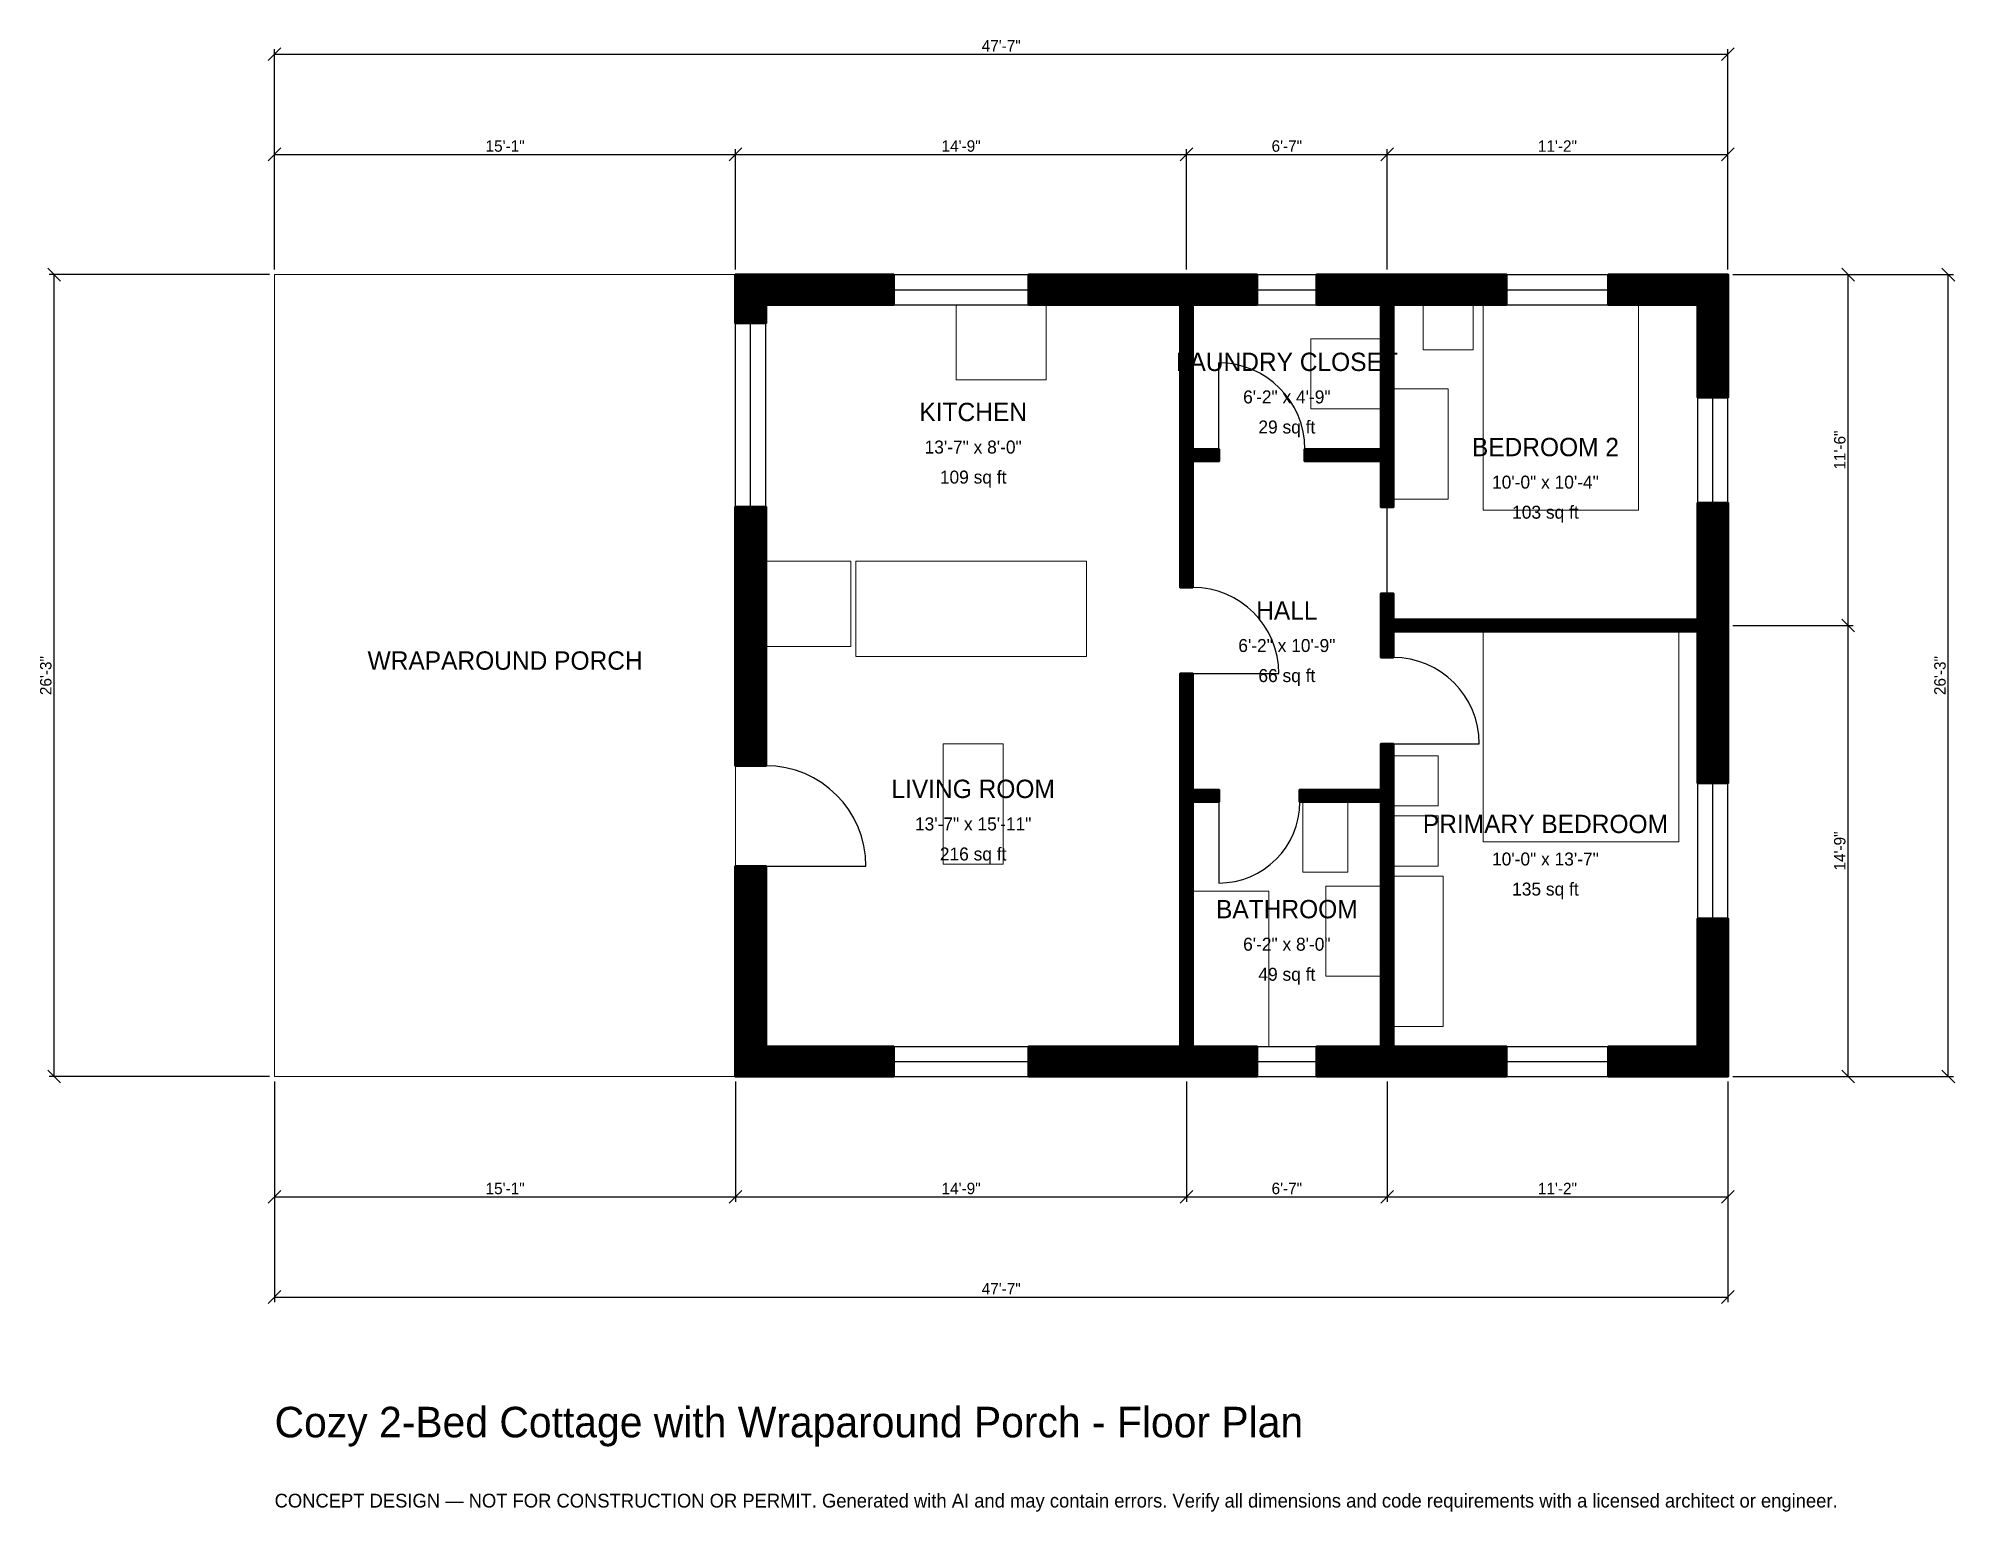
# Model space of a CAD drawing. Header units: inches. Extents: x -93 to 660, y -171 to 408.
import ezdxf
from ezdxf.enums import TextEntityAlignment as Align

# ---------------------------------------------------------------- set-up
doc = ezdxf.new("R2010")
doc.units = ezdxf.units.IN
doc.header["$MEASUREMENT"] = 0
doc.linetypes.add('DASHED', pattern=[0.6, 0.5, -0.1])
for name, color, linetype, lineweight in [('A-ANNO-DIMS', 1, 'Continuous', 13), ('A-ANNO-TEXT', 7, 'Continuous', 18), ('A-AREA-IDEN', 7, 'Continuous', 18), ('A-DOOR', 2, 'Continuous', 25), ('A-FLOR-FIXT', 9, 'Continuous', 13), ('A-FURN', 9, 'Continuous', 13), ('A-GLAZ', 4, 'Continuous', 25), ('A-SITE-PAVE', 8, 'Continuous', 13), ('A-WALL', 7, 'Continuous', 50), ('A-WALL-PATT', 8, 'Continuous', 13)]:
    doc.layers.add(name, color=color, linetype=linetype, lineweight=lineweight)
doc.dimstyles.new('PLAN', dxfattribs={"dimtxt": 4.5, "dimasz": 3, "dimexe": 2, "dimexo": 2, "dimgap": 1, "dimtad": 1, "dimdec": 0, "dimlunit": 4, "dimtsz": 2.5, "dimcen": 2.5, "dimclrd": 1, "dimclre": 1, "dimazin": 3, "dimtfac": 1, "dimtmove": 0, "dimatfit": 3})

msp = doc.modelspace()

# ---------------------------------------------------------------- hatches: boundary and pattern name
at = {"layer": 'A-WALL-PATT'}
h = msp.add_hatch(dxfattribs=at)
h.set_pattern_fill('ANSI31', color=8, scale=0.8)
h.paths.add_polyline_path([(434.6457, 0), (434.6457, 0), (431.1024, 0), (409.4488, 0), (409.4488, 11.811), (431.1024, 11.811), (434.6457, 11.811), (434.6457, 107.874), (402.7559, 107.874), (402.7559, 112.5984), (434.6457, 112.5984), (434.6457, 130.7087), (439.3701, 130.7087), (439.3701, 112.5984), (439.3701, 107.874), (439.3701, 11.811), (442.9134, 11.811), (483.8583, 11.811), (483.8583, 0), (442.9134, 0), (439.3701, 0), (439.3701, 0), (434.6457, 0)])
h.paths.add_polyline_path([(364.1732, 0), (360.6299, 0), (360.6299, 0), (355.9055, 0), (355.9055, 0), (352.3622, 0), (296.2598, 0), (296.2598, 11.811), (352.3622, 11.811), (355.9055, 11.811), (355.9055, 107.874), (355.9055, 112.5984), (355.9055, 158.2677), (360.6299, 158.2677), (360.6299, 112.5984), (370.8661, 112.5984), (370.8661, 107.874), (360.6299, 107.874), (360.6299, 11.811), (364.1732, 11.811), (385.8268, 11.811), (385.8268, 0), (364.1732, 0)])
h.paths.add_polyline_path([(192.9134, 0), (192.9134, 0), (181.1024, 0), (181.1024, 0), (181.1023, 0), (181.1023, 11.811), (181.1024, 11.811), (181.1024, 82.6772), (192.9134, 82.6772), (192.9134, 11.811), (243.1102, 11.811), (243.1102, 0), (192.9134, 0)])
h.paths.add_polyline_path([(181.1024, 198.8189), (181.1024, 210.6299), (181.1024, 223.8189), (192.9134, 223.8189), (192.9134, 210.6299), (192.9134, 198.8189), (192.9134, 122.0472), (181.1024, 122.0472), (181.1024, 198.8189)])
h.paths.add_polyline_path([(181.1024, 303.1496), (181.1023, 303.1496), (181.1023, 314.9606), (181.1024, 314.9606), (181.1024, 314.9607), (192.9134, 314.9607), (192.9134, 314.9606), (243.1102, 314.9606), (243.1102, 303.1496), (192.9134, 303.1496), (192.9134, 295.8661), (181.1024, 295.8661), (181.1024, 303.1496)])
h.paths.add_polyline_path([(352.3622, 314.9606), (355.9055, 314.9606), (355.9055, 314.9607), (360.6299, 314.9607), (360.6299, 314.9606), (364.1732, 314.9606), (385.8268, 314.9606), (385.8268, 303.1496), (364.1732, 303.1496), (360.6299, 303.1496), (360.6299, 246.4567), (370.8661, 246.4567), (370.8661, 241.7323), (360.6299, 241.7323), (360.6299, 207.0866), (360.6299, 202.3622), (360.6299, 192.126), (355.9055, 192.126), (355.9055, 202.3622), (355.9055, 207.0866), (355.9055, 241.7323), (355.9055, 241.7323), (355.9055, 246.4567), (355.9055, 303.1496), (352.3622, 303.1496), (296.2598, 303.1496), (296.2598, 314.9606), (352.3622, 314.9606)])
h.paths.add_polyline_path([(431.1024, 314.9606), (434.6457, 314.9606), (434.6457, 314.9607), (439.3701, 314.9607), (439.3701, 314.9606), (442.9134, 314.9606), (483.8583, 314.9606), (483.8583, 303.1496), (442.9134, 303.1496), (439.3701, 303.1496), (439.3701, 246.4567), (439.3701, 241.7323), (439.3701, 241.7323), (439.3701, 223.622), (434.6457, 223.622), (434.6457, 241.7323), (404.7244, 241.7323), (404.7244, 246.4567), (434.6457, 246.4567), (434.6457, 303.1496), (431.1024, 303.1496), (409.4488, 303.1496), (409.4488, 314.9606), (431.1024, 314.9606)])
h.paths.add_polyline_path([(559.0551, 314.9606), (559.0551, 314.9607), (570.8661, 314.9607), (570.8661, 314.9606), (570.8662, 314.9606), (570.8662, 303.1496), (570.8661, 303.1496), (570.8661, 266.7323), (559.0551, 266.7323), (559.0551, 303.1496), (524.0157, 303.1496), (524.0157, 314.9606), (559.0551, 314.9606)])
h.paths.add_polyline_path([(570.8661, 183.0709), (570.8661, 179.5276), (570.8662, 179.5276), (570.8662, 174.8031), (570.8661, 174.8031), (570.8661, 171.2598), (570.8661, 115.1575), (559.0551, 115.1575), (559.0551, 171.2598), (559.0551, 174.8031), (439.3701, 174.8031), (439.3701, 164.5669), (434.6457, 164.5669), (434.6457, 174.8031), (434.6457, 179.5276), (434.6457, 189.7638), (439.3701, 189.7638), (439.3701, 179.5276), (559.0551, 179.5276), (559.0551, 183.0709), (559.0551, 225.3937), (570.8661, 225.3937), (570.8661, 183.0709)])
h.paths.add_polyline_path([(570.8661, 11.811), (570.8662, 11.811), (570.8662, 0), (570.8661, 0), (570.8661, 0), (559.0551, 0), (559.0551, 0), (524.0157, 0), (524.0157, 11.811), (559.0551, 11.811), (559.0551, 62.0079), (570.8661, 62.0079), (570.8661, 11.811)])

# ---------------------------------------------------------------- linework, layer by layer
at = {"layer": 'A-DOOR'}
for p, q in [((370.8661, 246.4567), (370.8661, 280.315)), ((437.0079, 189.7638), (437.0079, 223.622)), ((360.6299, 158.2677), (394.4882, 158.2677)), ((439.3701, 130.7087), (473.2283, 130.7087)), ((370.8661, 107.874), (370.8661, 75.9843)), ((192.9134, 82.6772), (232.2835, 82.6772))]:
    msp.add_line(p, q, dxfattribs=at)
for centre, radius, start, end in [((370.8661, 246.4567), 33.8583, 0, 90), ((360.6299, 158.2677), 33.8583, 0, 90), ((439.3701, 130.7087), 33.8583, 0, 90), ((192.9134, 82.6772), 39.3701, 0, 90), ((370.8661, 107.874), 31.8898, 270, 360)]:
    msp.add_arc(centre, radius, start, end, dxfattribs=at)
at = {"layer": 'A-FLOR-FIXT'}
for points in [[(403.937, 80.315), (421.6535, 80.315), (421.6535, 107.874), (403.937, 107.874)], [(360.6299, 11.811), (390.5512, 11.811), (390.5512, 72.8346), (360.6299, 72.8346)], [(412.9921, 39.3701), (434.6457, 39.3701), (434.6457, 74.8031), (412.9921, 74.8031)]]:
    msp.add_lwpolyline(points, close=True, dxfattribs=at)
at = {"layer": 'A-FURN'}
for points in [[(267.7165, 273.622), (303.1496, 273.622), (303.1496, 303.1496), (267.7165, 303.1496)], [(451.1811, 285.4331), (470.8661, 285.4331), (470.8661, 303.1496), (451.1811, 303.1496)], [(474.8031, 222.4409), (535.8268, 222.4409), (535.8268, 303.1496), (474.8031, 303.1496)], [(407.0866, 262.2047), (434.6457, 262.2047), (434.6457, 289.7638), (407.0866, 289.7638)], [(439.3701, 226.7717), (461.0236, 226.7717), (461.0236, 270.0787), (439.3701, 270.0787)], [(192.9134, 168.8976), (226.378, 168.8976), (226.378, 202.3622), (192.9134, 202.3622)], [(228.3465, 164.9606), (318.8976, 164.9606), (318.8976, 202.3622), (228.3465, 202.3622)], [(474.8031, 92.126), (551.5748, 92.126), (551.5748, 174.8031), (474.8031, 174.8031)], [(262.5984, 83.4646), (286.2205, 83.4646), (286.2205, 130.7087), (262.5984, 130.7087)], [(439.3701, 106.2992), (457.0866, 106.2992), (457.0866, 125.9843), (439.3701, 125.9843)], [(439.3701, 82.6772), (457.0866, 82.6772), (457.0866, 102.3622), (439.3701, 102.3622)], [(439.3701, 19.685), (459.0551, 19.685), (459.0551, 78.7402), (439.3701, 78.7402)]]:
    msp.add_lwpolyline(points, close=True, dxfattribs=at)
at = {"layer": 'A-GLAZ'}
for p, q in [((243.1102, 314.9606), (296.2598, 314.9606)), ((243.1102, 309.0551), (296.2598, 309.0551)), ((385.8268, 314.9606), (409.4488, 314.9606)), ((385.8268, 309.0551), (409.4488, 309.0551)), ((483.8583, 314.9606), (524.0157, 314.9606)), ((483.8583, 309.0551), (524.0157, 309.0551)), ((243.1102, 303.1496), (296.2598, 303.1496)), ((385.8268, 303.1496), (409.4488, 303.1496)), ((483.8583, 303.1496), (524.0157, 303.1496)), ((181.1024, 223.8189), (181.1024, 295.8661)), ((187.0079, 223.8189), (187.0079, 295.8661)), ((192.9134, 223.8189), (192.9134, 295.8661)), ((559.0551, 225.3937), (559.0551, 266.7323)), ((564.9606, 225.3937), (564.9606, 266.7323)), ((570.8661, 225.3937), (570.8661, 266.7323)), ((559.0551, 62.0079), (559.0551, 115.1575)), ((564.9606, 62.0079), (564.9606, 115.1575)), ((570.8661, 62.0079), (570.8661, 115.1575)), ((243.1102, 11.811), (296.2598, 11.811)), ((385.8268, 11.811), (409.4488, 11.811)), ((483.8583, 11.811), (524.0157, 11.811)), ((243.1102, 5.9055), (296.2598, 5.9055)), ((243.1102, 0), (296.2598, 0)), ((385.8268, 5.9055), (409.4488, 5.9055)), ((385.8268, 0), (409.4488, 0)), ((483.8583, 5.9055), (524.0157, 5.9055)), ((483.8583, 0), (524.0157, 0))]:
    msp.add_line(p, q, dxfattribs=at)
at = {"layer": 'A-SITE-PAVE', "linetype": 'DASHED'}
msp.add_lwpolyline([(0, 0), (181.1024, 0), (181.1024, 314.9606), (0, 314.9606)], close=True, dxfattribs=at)
at = {"layer": 'A-WALL'}
for points in [[(181.1024, 303.1496), (181.1023, 303.1496), (181.1023, 314.9606), (181.1024, 314.9606), (181.1024, 314.9607), (192.9134, 314.9607), (192.9134, 314.9606), (243.1102, 314.9606), (243.1102, 303.1496), (192.9134, 303.1496), (192.9134, 295.8661), (181.1024, 295.8661), (181.1024, 303.1496)], [(352.3622, 314.9606), (355.9055, 314.9606), (355.9055, 314.9607), (360.6299, 314.9607), (360.6299, 314.9606), (364.1732, 314.9606), (385.8268, 314.9606), (385.8268, 303.1496), (364.1732, 303.1496), (360.6299, 303.1496), (360.6299, 246.4567), (370.8661, 246.4567), (370.8661, 241.7323), (360.6299, 241.7323), (360.6299, 207.0866), (360.6299, 202.3622), (360.6299, 192.126), (355.9055, 192.126), (355.9055, 202.3622), (355.9055, 207.0866), (355.9055, 241.7323), (355.9055, 241.7323), (355.9055, 246.4567), (355.9055, 303.1496), (352.3622, 303.1496), (296.2598, 303.1496), (296.2598, 314.9606), (352.3622, 314.9606)], [(431.1024, 314.9606), (434.6457, 314.9606), (434.6457, 314.9607), (439.3701, 314.9607), (439.3701, 314.9606), (442.9134, 314.9606), (483.8583, 314.9606), (483.8583, 303.1496), (442.9134, 303.1496), (439.3701, 303.1496), (439.3701, 246.4567), (439.3701, 241.7323), (439.3701, 241.7323), (439.3701, 223.622), (434.6457, 223.622), (434.6457, 241.7323), (404.7244, 241.7323), (404.7244, 246.4567), (434.6457, 246.4567), (434.6457, 303.1496), (431.1024, 303.1496), (409.4488, 303.1496), (409.4488, 314.9606), (431.1024, 314.9606)], [(559.0551, 314.9606), (559.0551, 314.9607), (570.8661, 314.9607), (570.8661, 314.9606), (570.8662, 314.9606), (570.8662, 303.1496), (570.8661, 303.1496), (570.8661, 266.7323), (559.0551, 266.7323), (559.0551, 303.1496), (524.0157, 303.1496), (524.0157, 314.9606), (559.0551, 314.9606)], [(181.1024, 198.8189), (181.1024, 210.6299), (181.1024, 223.8189), (192.9134, 223.8189), (192.9134, 210.6299), (192.9134, 198.8189), (192.9134, 122.0472), (181.1024, 122.0472), (181.1024, 198.8189)], [(570.8661, 183.0709), (570.8661, 179.5276), (570.8662, 179.5276), (570.8662, 174.8031), (570.8661, 174.8031), (570.8661, 171.2598), (570.8661, 115.1575), (559.0551, 115.1575), (559.0551, 171.2598), (559.0551, 174.8031), (439.3701, 174.8031), (439.3701, 164.5669), (434.6457, 164.5669), (434.6457, 174.8031), (434.6457, 179.5276), (434.6457, 189.7638), (439.3701, 189.7638), (439.3701, 179.5276), (559.0551, 179.5276), (559.0551, 183.0709), (559.0551, 225.3937), (570.8661, 225.3937), (570.8661, 183.0709)], [(364.1732, 0), (360.6299, 0), (360.6299, 0), (355.9055, 0), (355.9055, 0), (352.3622, 0), (296.2598, 0), (296.2598, 11.811), (352.3622, 11.811), (355.9055, 11.811), (355.9055, 107.874), (355.9055, 112.5984), (355.9055, 158.2677), (360.6299, 158.2677), (360.6299, 112.5984), (370.8661, 112.5984), (370.8661, 107.874), (360.6299, 107.874), (360.6299, 11.811), (364.1732, 11.811), (385.8268, 11.811), (385.8268, 0), (364.1732, 0)], [(434.6457, 0), (434.6457, 0), (431.1024, 0), (409.4488, 0), (409.4488, 11.811), (431.1024, 11.811), (434.6457, 11.811), (434.6457, 107.874), (402.7559, 107.874), (402.7559, 112.5984), (434.6457, 112.5984), (434.6457, 130.7087), (439.3701, 130.7087), (439.3701, 112.5984), (439.3701, 107.874), (439.3701, 11.811), (442.9134, 11.811), (483.8583, 11.811), (483.8583, 0), (442.9134, 0), (439.3701, 0), (439.3701, 0), (434.6457, 0)], [(192.9134, 0), (192.9134, 0), (181.1024, 0), (181.1024, 0), (181.1023, 0), (181.1023, 11.811), (181.1024, 11.811), (181.1024, 82.6772), (192.9134, 82.6772), (192.9134, 11.811), (243.1102, 11.811), (243.1102, 0), (192.9134, 0)], [(570.8661, 11.811), (570.8662, 11.811), (570.8662, 0), (570.8661, 0), (570.8661, 0), (559.0551, 0), (559.0551, 0), (524.0157, 0), (524.0157, 11.811), (559.0551, 11.811), (559.0551, 62.0079), (570.8661, 62.0079), (570.8661, 11.811)]]:
    msp.add_lwpolyline(points, close=True, dxfattribs=at)

# ---------------------------------------------------------------- texts
at = {"layer": 'A-ANNO-TEXT'}
for s, height, p in [('Cozy 2-Bed Cottage with Wraparound Porch - Floor Plan', 12, (0, -141.7323)), ('CONCEPT DESIGN — NOT FOR CONSTRUCTION OR PERMIT. Generated with AI and may contain errors. Verify all dimensions and code requirements with a licensed architect or engineer.', 5.4, (0, -169.2913))]:
    msp.add_text(s, height=height, dxfattribs=at).set_placement(p)
at = {"layer": 'A-AREA-IDEN'}
for s, height, p in [('LAUNDRY CLOSET', 7.2, (397.6378, 280.7087)), ('KITCHEN', 7.2, (274.4094, 261.0236)), ('6\'-2" x 4\'-9"', 5.1, (397.6378, 266.9291)), ('29 sq ft', 5.1, (397.6378, 255.1181)), ('13\'-7" x 8\'-0"', 5.1, (274.4094, 247.2441)), ('BEDROOM 2', 7.2, (499.2126, 247.2441)), ('109 sq ft', 5.1, (274.4094, 235.4331)), ('10\'-0" x 10\'-4"', 5.1, (499.2126, 233.4646)), ('103 sq ft', 5.1, (499.2126, 221.6535)), ('HALL', 7.2, (397.6378, 183.0709)), ('WRAPAROUND PORCH', 7.2, (90.5512, 163.3858)), ('6\'-2" x 10\'-9"', 5.1, (397.6378, 169.2913)), ('66 sq ft', 5.1, (397.6378, 157.4803)), ('LIVING ROOM', 7.2, (274.4094, 112.9921)), ('13\'-7" x 15\'-11"', 5.1, (274.4094, 99.2126)), ('PRIMARY BEDROOM', 7.2, (499.2126, 99.2126)), ('216 sq ft', 5.1, (274.4094, 87.4016)), ('10\'-0" x 13\'-7"', 5.1, (499.2126, 85.4331)), ('135 sq ft', 5.1, (499.2126, 73.622)), ('BATHROOM', 7.2, (397.6378, 65.748)), ('6\'-2" x 8\'-0"', 5.1, (397.6378, 51.9685)), ('49 sq ft', 5.1, (397.6378, 40.1575))]:
    msp.add_text(s, height=height, dxfattribs=at).set_placement(p, align=Align.MIDDLE_CENTER)

# ---------------------------------------------------------------- dimensions: what is measured, and where the dimension line sits
at = {"layer": 'A-ANNO-DIMS'}
for base, p1, p2, text in [((0, 401.5748), (0, 314.9606), (570.8661, 314.9606), '47\'-7"'), ((0, 362.2047), (0, 314.9606), (181.1024, 314.9606), '15\'-1"'), ((181.1024, 362.2047), (181.1024, 314.9606), (358.2677, 314.9606), '14\'-9"'), ((358.2677, 362.2047), (358.2677, 314.9606), (437.0079, 314.9606), '6\'-7"'), ((437.0079, 362.2047), (437.0079, 314.9606), (570.8661, 314.9606), '11\'-2"'), ((0, -47.2441), (0, 0), (181.1024, 0), '15\'-1"'), ((0, -86.6142), (0, 0), (570.8661, 0), '47\'-7"'), ((181.1024, -47.2441), (181.1024, 0), (358.2677, 0), '14\'-9"'), ((358.2677, -47.2441), (358.2677, 0), (437.0079, 0), '6\'-7"'), ((437.0079, -47.2441), (437.0079, 0), (570.8661, 0), '11\'-2"')]:
    msp.add_linear_dim(base=base, p1=p1, p2=p2, text=text, dimstyle='PLAN', dxfattribs=at).render()
for base, p1, p2, text in [((-86.6142, 0), (0, 0), (0, 314.9606), '26\'-3"'), ((618.1102, 177.1654), (570.8661, 177.1654), (570.8661, 314.9606), '11\'-6"'), ((657.4803, 0), (570.8661, 0), (570.8661, 314.9606), '26\'-3"'), ((618.1102, 0), (570.8661, 0), (570.8661, 177.1654), '14\'-9"')]:
    msp.add_linear_dim(base=base, p1=p1, p2=p2, angle=90, text=text, dimstyle='PLAN', dxfattribs=at).render()

doc.saveas('drawing.dxf')
